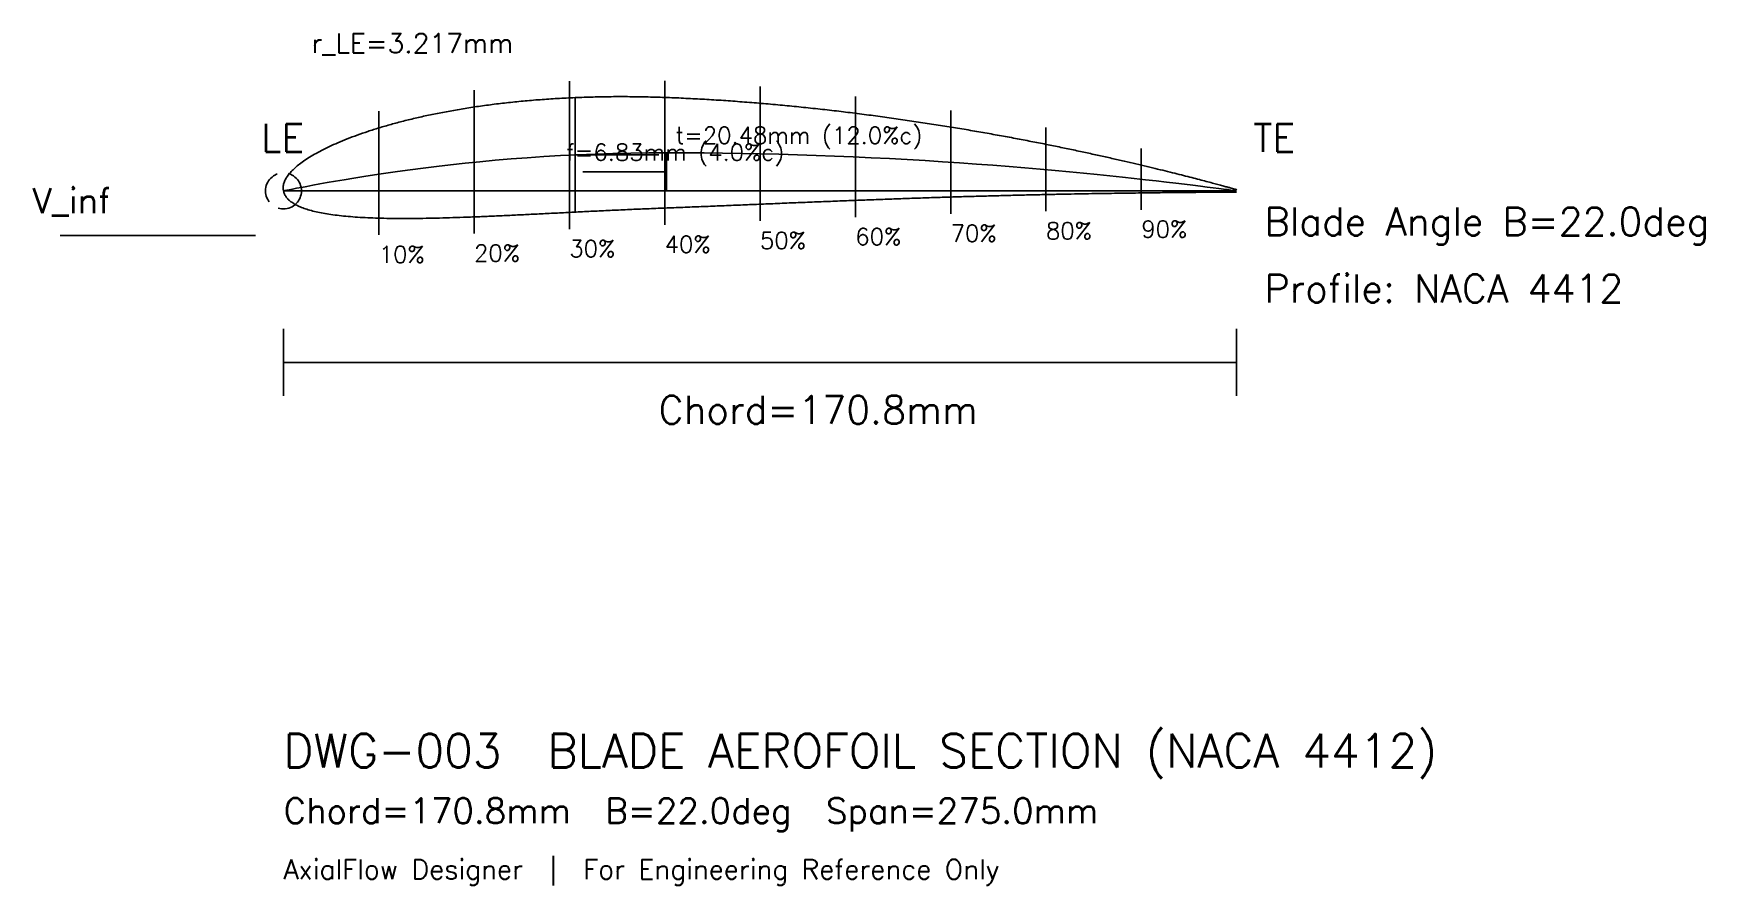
# Model space of a CAD drawing. Extents: x -45 to 255, y -124 to 28.
import ezdxf

# ---------------------------------------------------------------- set-up
doc = ezdxf.new("R2010")
doc.units = 0
doc.linetypes.add('DASHED', pattern=[8, 6, -2])
for name, color, linetype in [('ANNOTATION', 3, 'Continuous'), ('BLADE_SURFACE', 5, 'Continuous'), ('CAMBER_LINE', 4, 'Continuous'), ('CENTERLINE', 1, 'Continuous'), ('DIMENSIONS', 7, 'Continuous'), ('STATION_TICKS', 9, 'Continuous'), ('TITLE_BLOCK', 5, 'Continuous')]:
    doc.layers.add(name, color=color, linetype=linetype)
doc.styles.get("Standard").update_dxf_attribs({"font": 'simplex.shx'})

msp = doc.modelspace()

# ---------------------------------------------------------------- linework, layer by layer
at = {"layer": 'ANNOTATION'}
msp.add_line((-40, -8), (-5, -8), dxfattribs=at)
at = {"layer": 'BLADE_SURFACE'}
for points in [[(0, 0), (-0.03, 0.2), (-0.05, 0.39), (-0.05, 0.59), (-0.05, 0.59), (-0.05, 0.79), (-0.02, 1), (0.03, 1.2), (0.03, 1.2), (0.09, 1.41), (0.16, 1.62), (0.25, 1.83), (0.25, 1.83), (0.35, 2.04), (0.47, 2.26), (0.61, 2.47), (0.61, 2.47), (0.75, 2.69), (0.91, 2.91), (1.09, 3.13), (1.09, 3.13), (1.28, 3.35), (1.49, 3.57), (1.72, 3.79), (1.72, 3.79), (1.95, 4.02), (2.2, 4.24), (2.47, 4.47), (2.47, 4.47), (2.75, 4.7), (3.04, 4.93), (3.36, 5.16), (3.36, 5.16), (3.68, 5.39), (4.02, 5.62), (4.39, 5.85), (4.39, 5.85), (4.75, 6.08), (5.13, 6.31), (5.54, 6.55), (5.54, 6.55), (5.95, 6.78), (6.37, 7.01), (6.82, 7.24), (6.82, 7.24), (7.27, 7.48), (7.74, 7.71), (8.24, 7.94), (8.24, 7.94), (8.73, 8.17), (9.24, 8.4), (9.77, 8.63), (9.77, 8.63), (10.31, 8.86), (10.86, 9.09), (11.44, 9.32), (11.44, 9.32), (12.01, 9.54), (12.61, 9.77), (13.22, 9.99), (13.22, 9.99), (13.84, 10.21), (14.47, 10.43), (15.13, 10.65), (15.13, 10.65), (15.78, 10.87), (16.45, 11.08), (17.15, 11.29), (17.15, 11.29), (17.84, 11.5), (18.55, 11.71), (19.28, 11.91), (19.28, 11.91), (20.01, 12.12), (20.76, 12.32), (21.52, 12.51), (21.52, 12.51), (22.29, 12.71), (23.07, 12.9), (23.87, 13.08), (23.87, 13.08), (24.67, 13.27), (25.49, 13.45), (26.32, 13.62), (26.32, 13.62), (27.16, 13.8), (28.01, 13.97), (28.87, 14.13), (28.87, 14.13), (29.74, 14.29), (30.62, 14.45), (31.52, 14.6), (31.52, 14.6), (32.42, 14.76), (33.33, 14.9), (34.25, 15.04), (34.25, 15.04), (35.18, 15.18), (36.12, 15.31), (37.07, 15.43), (37.07, 15.43), (38.02, 15.56), (38.99, 15.67), (39.97, 15.78), (39.97, 15.78), (40.95, 15.89), (41.94, 15.99), (42.94, 16.09), (42.94, 16.09), (43.94, 16.18), (44.96, 16.27), (45.98, 16.34), (45.98, 16.34), (47.01, 16.42), (48.04, 16.49), (49.09, 16.55), (49.09, 16.55), (50.13, 16.62), (51.19, 16.67), (52.25, 16.71), (52.25, 16.71), (53.32, 16.76), (54.39, 16.79), (55.47, 16.82), (55.47, 16.82), (56.55, 16.85), (57.64, 16.87), (58.73, 16.88), (58.73, 16.88), (59.83, 16.89), (60.93, 16.89), (62.04, 16.88), (62.04, 16.88), (63.15, 16.87), (64.26, 16.86), (65.38, 16.83), (65.38, 16.83), (66.5, 16.8), (67.63, 16.77), (68.74, 16.73), (68.74, 16.73), (69.86, 16.69), (70.97, 16.64), (72.09, 16.58), (72.09, 16.58), (73.2, 16.53), (74.33, 16.47), (75.45, 16.41), (75.45, 16.41), (76.57, 16.34), (77.7, 16.27), (78.83, 16.2), (78.83, 16.2), (79.95, 16.12), (81.08, 16.04), (82.21, 15.95), (82.21, 15.95), (83.34, 15.87), (84.47, 15.78), (85.6, 15.68), (85.6, 15.68), (86.73, 15.59), (87.86, 15.49), (88.99, 15.38), (88.99, 15.38), (90.12, 15.28), (91.24, 15.17), (92.37, 15.05), (92.37, 15.05), (93.49, 14.94), (94.61, 14.82), (95.73, 14.7), (95.73, 14.7), (96.85, 14.57), (97.97, 14.45), (99.08, 14.32), (99.08, 14.32), (100.19, 14.19), (101.3, 14.05), (102.4, 13.91), (102.4, 13.91), (103.51, 13.77), (104.61, 13.63), (105.7, 13.49), (105.7, 13.49), (106.79, 13.34), (107.88, 13.19), (108.96, 13.04), (108.96, 13.04), (110.04, 12.89), (111.12, 12.74), (112.18, 12.58), (112.18, 12.58), (113.25, 12.42), (114.31, 12.26), (115.36, 12.1), (115.36, 12.1), (116.42, 11.94), (117.46, 11.78), (118.49, 11.61), (118.49, 11.61), (119.53, 11.44), (120.56, 11.27), (121.57, 11.1), (121.57, 11.1), (122.59, 10.93), (123.59, 10.76), (124.59, 10.59), (124.59, 10.59), (125.59, 10.42), (126.57, 10.24), (127.55, 10.06), (127.55, 10.06), (128.52, 9.89), (129.49, 9.71), (130.44, 9.54), (130.44, 9.54), (131.39, 9.36), (132.33, 9.18), (133.26, 9), (133.26, 9), (134.18, 8.82), (135.1, 8.64), (136, 8.47), (136, 8.47), (136.9, 8.29), (137.79, 8.11), (138.66, 7.93), (138.66, 7.93), (139.53, 7.75), (140.39, 7.57), (141.24, 7.4), (141.24, 7.4), (142.08, 7.22), (142.92, 7.04), (143.73, 6.87), (143.73, 6.87), (144.55, 6.69), (145.35, 6.52), (146.13, 6.35), (146.13, 6.35), (146.92, 6.17), (147.68, 6), (148.44, 5.83), (148.44, 5.83), (149.19, 5.66), (149.93, 5.49), (150.65, 5.33), (150.65, 5.33), (151.36, 5.16), (152.07, 5), (152.75, 4.84), (152.75, 4.84), (153.44, 4.68), (154.1, 4.52), (154.75, 4.36), (154.75, 4.36), (155.4, 4.21), (156.04, 4.05), (156.65, 3.91), (156.65, 3.91), (157.26, 3.76), (157.86, 3.61), (158.44, 3.47), (158.44, 3.47), (159.01, 3.32), (159.57, 3.18), (160.11, 3.05), (160.11, 3.05), (160.65, 2.91), (161.17, 2.78), (161.67, 2.65), (161.67, 2.65), (162.17, 2.52), (162.65, 2.4), (163.11, 2.28), (163.11, 2.28), (163.57, 2.16), (164.02, 2.05), (164.44, 1.94), (164.44, 1.94), (164.86, 1.83), (165.26, 1.72), (165.64, 1.62), (165.64, 1.62), (166.02, 1.52), (166.38, 1.42), (166.72, 1.33), (166.72, 1.33), (167.06, 1.24), (167.38, 1.16), (167.68, 1.08), (167.68, 1.08), (167.98, 0.99), (168.25, 0.92), (168.51, 0.85), (168.51, 0.85), (168.77, 0.78), (169, 0.72), (169.22, 0.66), (169.22, 0.66), (169.43, 0.6), (169.62, 0.55), (169.8, 0.5), (169.8, 0.5), (169.97, 0.45), (170.12, 0.41), (170.25, 0.37), (170.25, 0.37), (170.38, 0.34), (170.48, 0.31), (170.57, 0.28), (170.57, 0.28), (170.66, 0.26), (170.72, 0.24), (170.76, 0.23), (170.76, 0.23), (170.8, 0.22), (170.82, 0.22), (170.83, 0.21)], [(0, 0), (0.05, -0.19), (0.1, -0.38), (0.18, -0.57), (0.18, -0.57), (0.26, -0.75), (0.37, -0.93), (0.49, -1.1), (0.49, -1.1), (0.62, -1.27), (0.76, -1.44), (0.93, -1.59), (0.93, -1.59), (1.1, -1.75), (1.29, -1.91), (1.5, -2.05), (1.5, -2.05), (1.71, -2.2), (1.94, -2.34), (2.19, -2.48), (2.19, -2.48), (2.44, -2.61), (2.71, -2.74), (3, -2.87), (3, -2.87), (3.29, -2.99), (3.61, -3.11), (3.94, -3.22), (3.94, -3.22), (4.27, -3.33), (4.62, -3.44), (5, -3.54), (5, -3.54), (5.37, -3.64), (5.76, -3.73), (6.17, -3.82), (6.17, -3.82), (6.58, -3.91), (7.01, -3.99), (7.46, -4.07), (7.46, -4.07), (7.91, -4.15), (8.38, -4.22), (8.87, -4.29), (8.87, -4.29), (9.35, -4.35), (9.86, -4.41), (10.38, -4.47), (10.38, -4.47), (10.9, -4.53), (11.44, -4.58), (12, -4.62), (12, -4.62), (12.56, -4.67), (13.14, -4.71), (13.73, -4.75), (13.73, -4.75), (14.33, -4.78), (14.94, -4.81), (15.56, -4.84), (15.56, -4.84), (16.19, -4.86), (16.83, -4.89), (17.49, -4.9), (17.49, -4.9), (18.15, -4.92), (18.83, -4.93), (19.52, -4.94), (19.52, -4.94), (20.21, -4.95), (20.92, -4.95), (21.64, -4.95), (21.64, -4.95), (22.37, -4.95), (23.1, -4.95), (23.85, -4.94), (23.85, -4.94), (24.61, -4.93), (25.37, -4.92), (26.15, -4.91), (26.15, -4.91), (26.93, -4.89), (27.73, -4.87), (28.54, -4.85), (28.54, -4.85), (29.34, -4.83), (30.17, -4.81), (31, -4.78), (31, -4.78), (31.83, -4.75), (32.68, -4.72), (33.54, -4.69), (33.54, -4.69), (34.4, -4.66), (35.27, -4.62), (36.15, -4.58), (36.15, -4.58), (37.04, -4.55), (37.93, -4.51), (38.84, -4.47), (38.84, -4.47), (39.74, -4.43), (40.66, -4.38), (41.59, -4.34), (41.59, -4.34), (42.52, -4.29), (43.46, -4.25), (44.4, -4.2), (44.4, -4.2), (45.35, -4.15), (46.31, -4.11), (47.28, -4.06), (47.28, -4.06), (48.24, -4.01), (49.22, -3.96), (50.21, -3.91), (50.21, -3.91), (51.19, -3.86), (52.18, -3.81), (53.19, -3.76), (53.19, -3.76), (54.19, -3.71), (55.2, -3.66), (56.21, -3.61), (56.21, -3.61), (57.23, -3.56), (58.26, -3.51), (59.29, -3.47), (59.29, -3.47), (60.32, -3.42), (61.36, -3.37), (62.4, -3.32), (62.4, -3.32), (63.44, -3.28), (64.49, -3.23), (65.55, -3.19), (65.55, -3.19), (66.6, -3.15), (67.66, -3.11), (68.73, -3.06), (68.73, -3.06), (69.81, -3.02), (70.9, -2.98), (71.99, -2.94), (71.99, -2.94), (73.09, -2.89), (74.18, -2.85), (75.27, -2.81), (75.27, -2.81), (76.37, -2.76), (77.47, -2.72), (78.57, -2.67), (78.57, -2.67), (79.67, -2.63), (80.78, -2.58), (81.88, -2.54), (81.88, -2.54), (82.99, -2.49), (84.09, -2.44), (85.2, -2.4), (85.2, -2.4), (86.31, -2.35), (87.41, -2.31), (88.52, -2.26), (88.52, -2.26), (89.62, -2.21), (90.73, -2.17), (91.83, -2.12), (91.83, -2.12), (92.94, -2.08), (94.04, -2.03), (95.14, -1.99), (95.14, -1.99), (96.24, -1.94), (97.34, -1.9), (98.44, -1.86), (98.44, -1.86), (99.54, -1.81), (100.63, -1.77), (101.72, -1.73), (101.72, -1.73), (102.81, -1.69), (103.89, -1.65), (104.97, -1.61), (104.97, -1.61), (106.05, -1.57), (107.13, -1.53), (108.2, -1.49), (108.2, -1.49), (109.27, -1.45), (110.34, -1.41), (111.4, -1.37), (111.4, -1.37), (112.45, -1.34), (113.51, -1.3), (114.55, -1.27), (114.55, -1.27), (115.6, -1.23), (116.64, -1.2), (117.67, -1.17), (117.67, -1.17), (118.7, -1.13), (119.72, -1.1), (120.74, -1.07), (120.74, -1.07), (121.75, -1.04), (122.75, -1.01), (123.75, -0.98), (123.75, -0.98), (124.75, -0.95), (125.73, -0.93), (126.71, -0.9), (126.71, -0.9), (127.68, -0.87), (128.65, -0.85), (129.61, -0.82), (129.61, -0.82), (130.56, -0.8), (131.5, -0.78), (132.44, -0.75), (132.44, -0.75), (133.37, -0.73), (134.29, -0.71), (135.2, -0.69), (135.2, -0.69), (136.1, -0.67), (137, -0.65), (137.88, -0.63), (137.88, -0.63), (138.76, -0.61), (139.63, -0.6), (140.49, -0.58), (140.49, -0.58), (141.34, -0.56), (142.18, -0.55), (143.01, -0.53), (143.01, -0.53), (143.83, -0.52), (144.65, -0.5), (145.44, -0.49), (145.44, -0.49), (146.24, -0.48), (147.02, -0.46), (147.79, -0.45), (147.79, -0.45), (148.55, -0.44), (149.3, -0.43), (150.03, -0.42), (150.03, -0.42), (150.76, -0.41), (151.48, -0.4), (152.18, -0.39), (152.18, -0.39), (152.88, -0.38), (153.56, -0.37), (154.23, -0.36), (154.23, -0.36), (154.89, -0.35), (155.54, -0.34), (156.16, -0.34), (156.16, -0.34), (156.79, -0.33), (157.4, -0.32), (157.99, -0.32), (157.99, -0.32), (158.59, -0.31), (159.16, -0.3), (159.71, -0.3), (159.71, -0.3), (160.27, -0.29), (160.8, -0.29), (161.31, -0.28), (161.31, -0.28), (161.83, -0.28), (162.32, -0.27), (162.8, -0.27), (162.8, -0.27), (163.27, -0.27), (163.73, -0.26), (164.16, -0.26), (164.16, -0.26), (164.6, -0.26), (165.01, -0.25), (165.4, -0.25), (165.4, -0.25), (165.8, -0.25), (166.17, -0.24), (166.52, -0.24), (166.52, -0.24), (166.87, -0.24), (167.2, -0.24), (167.51, -0.23), (167.51, -0.23), (167.82, -0.23), (168.1, -0.23), (168.37, -0.23), (168.37, -0.23), (168.64, -0.23), (168.88, -0.22), (169.1, -0.22), (169.1, -0.22), (169.32, -0.22), (169.52, -0.22), (169.7, -0.22), (169.7, -0.22), (169.88, -0.22), (170.04, -0.22), (170.17, -0.22), (170.17, -0.22), (170.3, -0.22), (170.41, -0.22), (170.5, -0.21), (170.5, -0.21), (170.59, -0.21), (170.66, -0.21), (170.7, -0.21), (170.7, -0.21), (170.75, -0.21), (170.76, -0.21), (170.77, -0.21)]]:
    msp.add_open_spline(points, degree=3, knots=[0, 0, 0, 0, 0.012346, 0.012346, 0.012346, 0.012346, 0.024691, 0.024691, 0.024691, 0.024691, 0.037037, 0.037037, 0.037037, 0.037037, 0.049383, 0.049383, 0.049383, 0.049383, 0.061728, 0.061728, 0.061728, 0.061728, 0.074074, 0.074074, 0.074074, 0.074074, 0.08642, 0.08642, 0.08642, 0.08642, 0.098765, 0.098765, 0.098765, 0.098765, 0.111111, 0.111111, 0.111111, 0.111111, 0.123457, 0.123457, 0.123457, 0.123457, 0.135802, 0.135802, 0.135802, 0.135802, 0.148148, 0.148148, 0.148148, 0.148148, 0.160494, 0.160494, 0.160494, 0.160494, 0.17284, 0.17284, 0.17284, 0.17284, 0.185185, 0.185185, 0.185185, 0.185185, 0.197531, 0.197531, 0.197531, 0.197531, 0.209877, 0.209877, 0.209877, 0.209877, 0.222222, 0.222222, 0.222222, 0.222222, 0.234568, 0.234568, 0.234568, 0.234568, 0.246914, 0.246914, 0.246914, 0.246914, 0.259259, 0.259259, 0.259259, 0.259259, 0.271605, 0.271605, 0.271605, 0.271605, 0.283951, 0.283951, 0.283951, 0.283951, 0.296296, 0.296296, 0.296296, 0.296296, 0.308642, 0.308642, 0.308642, 0.308642, 0.320988, 0.320988, 0.320988, 0.320988, 0.333333, 0.333333, 0.333333, 0.333333, 0.345679, 0.345679, 0.345679, 0.345679, 0.358025, 0.358025, 0.358025, 0.358025, 0.37037, 0.37037, 0.37037, 0.37037, 0.382716, 0.382716, 0.382716, 0.382716, 0.395062, 0.395062, 0.395062, 0.395062, 0.407407, 0.407407, 0.407407, 0.407407, 0.419753, 0.419753, 0.419753, 0.419753, 0.432099, 0.432099, 0.432099, 0.432099, 0.444444, 0.444444, 0.444444, 0.444444, 0.45679, 0.45679, 0.45679, 0.45679, 0.469136, 0.469136, 0.469136, 0.469136, 0.481481, 0.481481, 0.481481, 0.481481, 0.493827, 0.493827, 0.493827, 0.493827, 0.506173, 0.506173, 0.506173, 0.506173, 0.518519, 0.518519, 0.518519, 0.518519, 0.530864, 0.530864, 0.530864, 0.530864, 0.54321, 0.54321, 0.54321, 0.54321, 0.555556, 0.555556, 0.555556, 0.555556, 0.567901, 0.567901, 0.567901, 0.567901, 0.580247, 0.580247, 0.580247, 0.580247, 0.592593, 0.592593, 0.592593, 0.592593, 0.604938, 0.604938, 0.604938, 0.604938, 0.617284, 0.617284, 0.617284, 0.617284, 0.62963, 0.62963, 0.62963, 0.62963, 0.641975, 0.641975, 0.641975, 0.641975, 0.654321, 0.654321, 0.654321, 0.654321, 0.666667, 0.666667, 0.666667, 0.666667, 0.679012, 0.679012, 0.679012, 0.679012, 0.691358, 0.691358, 0.691358, 0.691358, 0.703704, 0.703704, 0.703704, 0.703704, 0.716049, 0.716049, 0.716049, 0.716049, 0.728395, 0.728395, 0.728395, 0.728395, 0.740741, 0.740741, 0.740741, 0.740741, 0.753086, 0.753086, 0.753086, 0.753086, 0.765432, 0.765432, 0.765432, 0.765432, 0.777778, 0.777778, 0.777778, 0.777778, 0.790123, 0.790123, 0.790123, 0.790123, 0.802469, 0.802469, 0.802469, 0.802469, 0.814815, 0.814815, 0.814815, 0.814815, 0.82716, 0.82716, 0.82716, 0.82716, 0.839506, 0.839506, 0.839506, 0.839506, 0.851852, 0.851852, 0.851852, 0.851852, 0.864198, 0.864198, 0.864198, 0.864198, 0.876543, 0.876543, 0.876543, 0.876543, 0.888889, 0.888889, 0.888889, 0.888889, 0.901235, 0.901235, 0.901235, 0.901235, 0.91358, 0.91358, 0.91358, 0.91358, 0.925926, 0.925926, 0.925926, 0.925926, 0.938272, 0.938272, 0.938272, 0.938272, 0.950617, 0.950617, 0.950617, 0.950617, 0.962963, 0.962963, 0.962963, 0.962963, 0.975309, 0.975309, 0.975309, 0.975309, 1, 1, 1, 1], dxfattribs=at)
at = {"layer": 'CAMBER_LINE', "linetype": 'DASHED'}
msp.add_lwpolyline([(0, 0), (0.07, 0.01), (0.26, 0.05), (0.59, 0.12), (1.05, 0.21), (1.64, 0.32), (2.36, 0.46), (3.21, 0.63), (4.18, 0.81), (5.28, 1.01), (6.5, 1.24), (7.84, 1.48), (9.31, 1.73), (10.89, 2), (12.58, 2.29), (14.39, 2.58), (16.31, 2.87), (18.33, 3.17), (20.46, 3.48), (22.69, 3.78), (25.01, 4.09), (27.43, 4.38), (29.94, 4.68), (32.53, 4.96), (35.2, 5.23), (37.95, 5.48), (40.78, 5.72), (43.67, 5.94), (46.63, 6.14), (49.65, 6.32), (52.72, 6.48), (55.84, 6.6), (59.01, 6.71), (62.22, 6.78), (65.46, 6.82), (68.74, 6.83), (72.04, 6.82), (75.36, 6.8), (78.7, 6.76), (82.05, 6.71), (85.4, 6.64), (88.75, 6.56), (92.1, 6.46), (95.44, 6.35), (98.76, 6.23), (102.06, 6.09), (105.34, 5.94), (108.58, 5.78), (111.79, 5.6), (114.96, 5.42), (118.08, 5.22), (121.15, 5.02), (124.17, 4.8), (127.13, 4.58), (130.02, 4.36), (132.85, 4.12), (135.6, 3.89), (138.27, 3.65), (140.86, 3.41), (143.37, 3.17), (145.79, 2.93), (148.11, 2.69), (150.34, 2.46), (152.47, 2.23), (154.49, 2), (156.41, 1.78), (158.22, 1.57), (159.91, 1.37), (161.49, 1.18), (162.96, 1.01), (164.3, 0.84), (165.52, 0.69), (166.62, 0.55), (167.59, 0.42), (168.44, 0.31), (169.16, 0.22), (169.75, 0.14), (170.21, 0.08), (170.54, 0.04), (170.73, 0.01), (170.8, 0)], dxfattribs=at)
at = {"layer": 'CENTERLINE'}
msp.add_line((0, 0), (170.8, 0), dxfattribs=at)
at = {"layer": 'DIMENSIONS'}
for p, q in [((52.26, 16.71), (52.26, -3.81)), ((52.26, 6.45), (67.26, 6.45)), ((68.66, 0), (68.66, 6.83)), ((68.66, 3.42), (53.66, 3.42)), ((0, -36.74), (0, -24.74)), ((170.8, -36.74), (170.8, -24.74)), ((0, -30.74), (170.8, -30.74))]:
    msp.add_line(p, q, dxfattribs=at)
at = {"layer": 'DIMENSIONS', "linetype": 'DASHED'}
msp.add_circle((0, 0), 3.22, dxfattribs=at)
at = {"layer": 'STATION_TICKS'}
for p, q in [((34.16, -7.66), (34.16, 18.02)), ((51.24, -6.86), (51.24, 19.66)), ((68.32, -6.08), (68.32, 19.74)), ((85.4, -5.39), (85.4, 18.7)), ((102.48, -4.7), (102.48, 16.9)), ((17.08, -7.89), (17.08, 14.27)), ((119.56, -4.11), (119.56, 14.43)), ((136.64, -3.66), (136.64, 11.34)), ((153.72, -3.37), (153.72, 7.61))]:
    msp.add_line(p, q, dxfattribs=at)

# ---------------------------------------------------------------- texts
at = {"layer": 'ANNOTATION'}
for s, height, p in [('r_LE=3.217mm', 3.5, (5, 24.71)), ('LE', 5, (-4, 7)), ('TE', 5, (173.8, 7)), ('V_inf', 4.5, (-45, -4)), ('80%', 3, (136.64, -8.66)), ('90%', 3, (153.72, -8.37)), ('Blade Angle B=22.0deg', 5, (175.8, -8)), ('30%', 3, (51.24, -11.86)), ('40%', 3, (68.32, -11.08)), ('50%', 3, (85.4, -10.39)), ('60%', 3, (102.48, -9.7)), ('70%', 3, (119.56, -9.11)), ('10%', 3, (17.08, -12.89)), ('20%', 3, (34.16, -12.66)), ('Profile: NACA 4412', 5, (175.8, -20)), ('Chord=170.8mm  B=22.0deg  Span=275.0mm', 4.5, (0, -113.32)), ('AxialFlow Designer  |  For Engineering Reference Only', 3.5, (0, -123.32))]:
    msp.add_text(s, height=height, dxfattribs=at).set_placement(p)
at = {"layer": 'DIMENSIONS'}
for s, height, p in [('t=20.48mm (12.0%c)', 3, (70.26, 8.45)), ('f=6.83mm (4.0%c)', 3, (50.66, 5.42)), ('Chord=170.8mm', 5, (67.2, -41.74))]:
    msp.add_text(s, height=height, dxfattribs=at).set_placement(p)
at = {"layer": 'TITLE_BLOCK'}
msp.add_text('DWG-003  BLADE AEROFOIL SECTION (NACA 4412)', height=6, dxfattribs=at).set_placement((0, -103.32))

doc.saveas('drawing.dxf')
